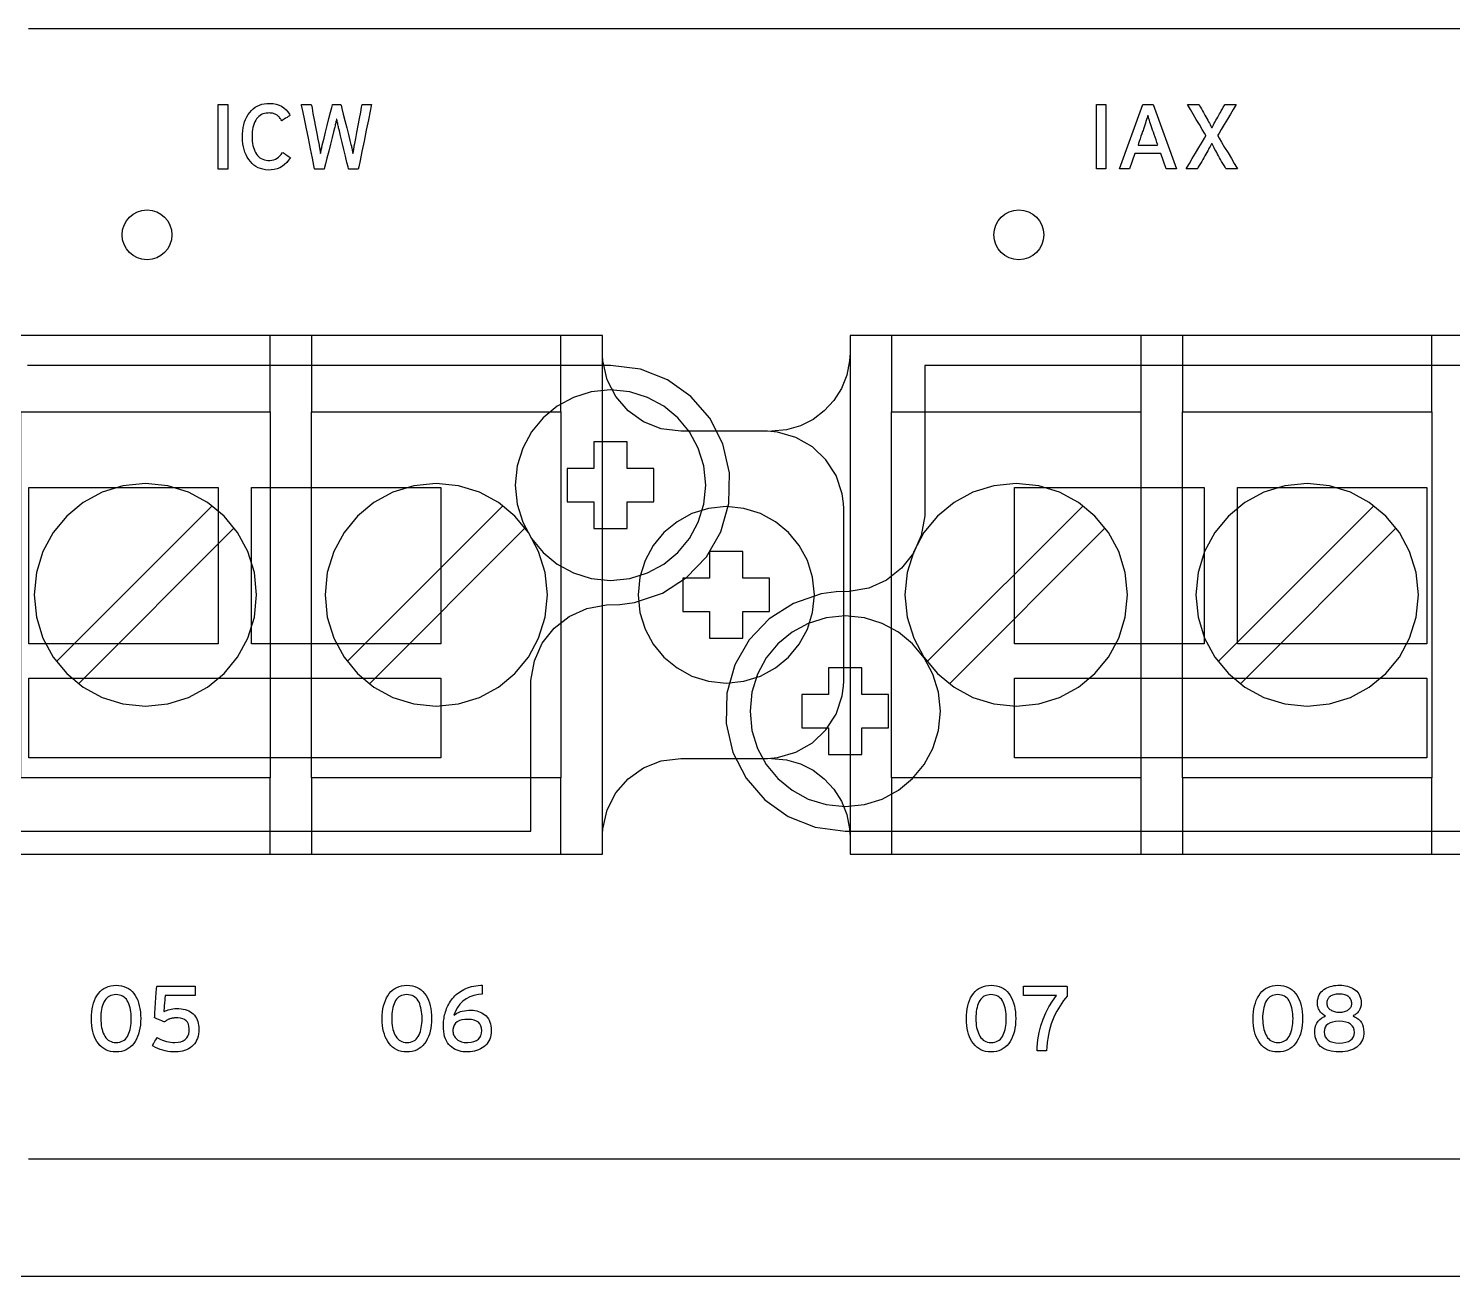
# Model space of a CAD drawing. Extents: x 1 to 47.7, y 0.2 to 35.
# Drawn here: x 28.505 to 30.647, y 8.414 to 10.29 of the extents above; entities that cross this region are included whole.
import ezdxf

# ---------------------------------------------------------------- set-up
doc = ezdxf.new("R2010")
doc.units = 0
doc.header["$MEASUREMENT"] = 0
for name, color, linetype in [('1_1__SCREW_TERMINAL_BLOCK_', 7, 'CONTINUOUS'), ('1_2__CONNECTORIZED_RELAY__', 7, 'CONTINUOUS'), ('7_0_____DWG', 7, 'CONTINUOUS')]:
    doc.layers.add(name, color=color, linetype=linetype)

msp = doc.modelspace()

# ---------------------------------------------------------------- linework, layer by layer
at = {"layer": '1_1__SCREW_TERMINAL_BLOCK_'}
for points in [[(28.4887, 9.0486), (28.6343, 9.0486), (28.7722, 9.0486), (28.9005, 9.0486), (29.0173, 9.0486), (29.0708, 9.0486), (29.1206, 9.0486), (29.1667, 9.0486), (29.2086, 9.0486), (29.2462, 9.0486), (29.2792, 9.0486), (29.3075, 9.0486), (29.3307, 9.0486), (29.3486, 9.0486), (29.3609, 9.0486), (29.3676, 9.0486), (29.3687, 9.0486), (29.3687, 9.0488), (29.3687, 9.0497), (29.3687, 9.0704), (29.3687, 9.0738), (29.3687, 9.0744), (29.3687, 9.079), (29.3693, 9.0865), (29.3758, 9.1151), (29.3888, 9.1406), (29.4073, 9.1619), (29.4304, 9.1784), (29.4572, 9.1889), (29.4867, 9.1926), (29.4889, 9.1926), (29.495, 9.1926), (29.5162, 9.1926), (29.5737, 9.1926), (29.5983, 9.1926), (29.6125, 9.1926), (29.617, 9.1926), (29.6319, 9.1939), (29.6599, 9.2018), (29.6845, 9.216), (29.705, 9.2354), (29.7203, 9.2593), (29.7295, 9.2867), (29.7316, 9.3013), (29.7319, 9.3089), (29.7319, 9.3111), (29.7319, 9.3189), (29.7319, 9.3341), (29.7319, 9.3551), (29.7319, 9.3804), (29.7319, 9.4386), (29.7319, 9.4967), (29.7319, 9.5221), (29.7319, 9.5431), (29.7319, 9.5582), (29.7319, 9.566), (29.7319, 9.5682), (29.7316, 9.5758), (29.7295, 9.5905), (29.7203, 9.6178), (29.705, 9.6417), (29.6845, 9.6611), (29.6599, 9.6753), (29.6319, 9.6832), (29.617, 9.6845), (29.6125, 9.6845), (29.5983, 9.6845), (29.5737, 9.6845), (29.5162, 9.6845), (29.495, 9.6845), (29.4889, 9.6845), (29.4867, 9.6845), (29.4572, 9.6883), (29.4304, 9.6988), (29.4073, 9.7152), (29.3888, 9.7366), (29.3758, 9.762), (29.3693, 9.7906), (29.3687, 9.7981), (29.3687, 9.8027), (29.3687, 9.8033), (29.3687, 9.8067), (29.3687, 9.8274), (29.3687, 9.8284), (29.3687, 9.8285), (29.3676, 9.8285), (29.3609, 9.8285), (29.3486, 9.8285), (29.3307, 9.8285), (29.3075, 9.8285), (29.2792, 9.8285), (29.2462, 9.8285), (29.2086, 9.8285), (29.1667, 9.8285), (29.1206, 9.8285), (29.0708, 9.8285), (29.0173, 9.8285), (28.9005, 9.8285), (28.7722, 9.8285), (28.6343, 9.8285), (28.4887, 9.8285)], [(28.8688, 9.7135), (28.8688, 9.8285)], [(28.9311, 9.8285), (28.9311, 9.7135)], [(29.3061, 9.7135), (29.3061, 9.8285)], [(29.3687, 9.0486), (29.3687, 9.8285)], [(30.6962, 9.8285), (30.4755, 9.8285), (30.3713, 9.8285), (30.2721, 9.8285), (30.1789, 9.8285), (30.0925, 9.8285), (30.0136, 9.8285), (29.9432, 9.8285), (29.8819, 9.8285), (29.8306, 9.8285), (29.7901, 9.8285), (29.7612, 9.8285), (29.7448, 9.8285), (29.7412, 9.8285), (29.7412, 9.8274), (29.7412, 9.812), (29.7412, 9.8047), (29.7412, 9.8029), (29.7412, 9.8019), (29.7406, 9.7906), (29.7363, 9.7689), (29.7283, 9.7488), (29.7169, 9.7308), (29.7025, 9.7152), (29.6856, 9.7024), (29.6665, 9.6927), (29.6455, 9.6867), (29.6232, 9.6845)], [(29.7412, 9.8285), (29.7412, 9.0486)], [(29.8037, 9.8285), (29.8037, 9.7135)], [(30.1787, 9.8285), (30.1787, 9.7135)], [(30.2412, 9.8285), (30.2412, 9.7135)], [(30.6162, 9.7135), (30.6162, 9.8285)], [(28.8688, 9.1636), (28.4938, 9.1636), (28.4938, 9.7135), (28.8688, 9.7135), (28.8688, 9.1636)], [(29.3061, 9.1636), (28.9311, 9.1636), (28.9311, 9.7135), (29.3061, 9.7135), (29.3061, 9.1636)], [(30.1787, 9.1636), (29.8037, 9.1636), (29.8037, 9.7135), (30.1787, 9.7135), (30.1787, 9.1636)], [(30.6162, 9.1636), (30.2412, 9.1636), (30.2412, 9.7135), (30.6162, 9.7135), (30.6162, 9.1636)], [(28.7816, 9.5726), (28.5473, 9.3383)], [(29.2191, 9.5726), (28.9849, 9.3383)], [(29.8574, 9.3383), (30.0917, 9.5726)], [(30.295, 9.3383), (30.5292, 9.5726)], [(28.5808, 9.3049), (28.815, 9.5391)], [(29.0183, 9.3049), (29.2526, 9.5391)], [(30.1251, 9.5391), (29.8908, 9.3049)], [(30.5625, 9.5391), (30.3284, 9.3049)], [(29.58, 9.4637), (29.58, 9.5037), (29.5299, 9.5037), (29.5299, 9.4637), (29.4899, 9.4637), (29.4899, 9.4134), (29.5299, 9.4134), (29.5299, 9.3735), (29.58, 9.3735), (29.58, 9.4134), (29.62, 9.4134), (29.62, 9.4637), (29.58, 9.4637)], [(29.6232, 9.1926), (29.6455, 9.1905), (29.6665, 9.1844), (29.6856, 9.1748), (29.7025, 9.1619), (29.7169, 9.1463), (29.7283, 9.1283), (29.7363, 9.1082), (29.7406, 9.0865), (29.7412, 9.0752), (29.7412, 9.0742), (29.7412, 9.0724), (29.7412, 9.0651), (29.7412, 9.0497), (29.7412, 9.0486), (29.7448, 9.0486), (29.7612, 9.0486), (29.7901, 9.0486), (29.8306, 9.0486), (29.8819, 9.0486), (29.9432, 9.0486), (30.0136, 9.0486), (30.0925, 9.0486), (30.1789, 9.0486), (30.2721, 9.0486), (30.3713, 9.0486), (30.4755, 9.0486), (30.6962, 9.0486)], [(28.8688, 9.0486), (28.8688, 9.1636)], [(28.9311, 9.1636), (28.9311, 9.0486)], [(29.3061, 9.0486), (29.3061, 9.1636)], [(29.8037, 9.1636), (29.8037, 9.0486)], [(30.1787, 9.1636), (30.1787, 9.0486)], [(30.2412, 9.1636), (30.2412, 9.0486)], [(30.6162, 9.0486), (30.6162, 9.1636)]]:
    msp.add_lwpolyline(points, dxfattribs=at)
for points in [[(28.8484, 9.4386), (28.8451, 9.4723), (28.8353, 9.5037), (28.8199, 9.5321), (28.7995, 9.5569), (28.7748, 9.5774), (28.7463, 9.5928), (28.7149, 9.6026), (28.6812, 9.606), (28.6475, 9.6026), (28.6161, 9.5928), (28.5877, 9.5774), (28.5629, 9.5569), (28.5425, 9.5321), (28.5271, 9.5037), (28.5173, 9.4723), (28.5139, 9.4386), (28.5173, 9.4049), (28.5271, 9.3734), (28.5425, 9.345), (28.5629, 9.3202), (28.5877, 9.2998), (28.6161, 9.2843), (28.6475, 9.2745), (28.6812, 9.2711), (28.7149, 9.2745), (28.7463, 9.2843), (28.7748, 9.2998), (28.7995, 9.3202), (28.8199, 9.345), (28.8353, 9.3734), (28.8451, 9.4049)], [(29.286, 9.4386), (29.2826, 9.4723), (29.2728, 9.5037), (29.2574, 9.5321), (29.237, 9.5569), (29.2122, 9.5774), (29.1838, 9.5928), (29.1524, 9.6026), (29.1187, 9.606), (29.085, 9.6026), (29.0536, 9.5928), (29.0251, 9.5774), (29.0004, 9.5569), (28.98, 9.5321), (28.9646, 9.5037), (28.9548, 9.4723), (28.9514, 9.4386), (28.9548, 9.4049), (28.9646, 9.3734), (28.98, 9.345), (29.0004, 9.3202), (29.0251, 9.2998), (29.0536, 9.2843), (29.085, 9.2745), (29.1187, 9.2711), (29.1524, 9.2745), (29.1838, 9.2843), (29.2122, 9.2998), (29.237, 9.3202), (29.2574, 9.345), (29.2728, 9.3734), (29.2826, 9.4049)], [(30.1585, 9.4386), (30.1551, 9.4723), (30.1454, 9.5037), (30.13, 9.5321), (30.1095, 9.5569), (30.0848, 9.5774), (30.0564, 9.5928), (30.025, 9.6026), (29.9913, 9.606), (29.9575, 9.6026), (29.9261, 9.5928), (29.8976, 9.5774), (29.8729, 9.5569), (29.8524, 9.5321), (29.837, 9.5037), (29.8272, 9.4723), (29.8238, 9.4386), (29.8272, 9.4049), (29.837, 9.3734), (29.8524, 9.345), (29.8729, 9.3202), (29.8976, 9.2998), (29.9261, 9.2843), (29.9575, 9.2745), (29.9913, 9.2711), (30.025, 9.2745), (30.0564, 9.2843), (30.0848, 9.2998), (30.1095, 9.3202), (30.13, 9.345), (30.1454, 9.3734), (30.1551, 9.4049)], [(30.5961, 9.4386), (30.5927, 9.4723), (30.5829, 9.5037), (30.5675, 9.5321), (30.5471, 9.5569), (30.5223, 9.5774), (30.4939, 9.5928), (30.4625, 9.6026), (30.4288, 9.606), (30.395, 9.6026), (30.3636, 9.5928), (30.3352, 9.5774), (30.3104, 9.5569), (30.29, 9.5321), (30.2745, 9.5037), (30.2648, 9.4723), (30.2614, 9.4386), (30.2648, 9.4049), (30.2745, 9.3734), (30.29, 9.345), (30.3104, 9.3202), (30.3352, 9.2998), (30.3636, 9.2843), (30.395, 9.2745), (30.4288, 9.2711), (30.4625, 9.2745), (30.4939, 9.2843), (30.5223, 9.2998), (30.5471, 9.3202), (30.5675, 9.345), (30.5829, 9.3734), (30.5927, 9.4049)], [(29.6875, 9.4386), (29.6848, 9.4652), (29.6771, 9.4901), (29.6648, 9.5126), (29.6486, 9.5323), (29.629, 9.5485), (29.6065, 9.5608), (29.5816, 9.5685), (29.5549, 9.5712), (29.5282, 9.5685), (29.5033, 9.5608), (29.4809, 9.5485), (29.4612, 9.5323), (29.4451, 9.5126), (29.4328, 9.4901), (29.4251, 9.4652), (29.4224, 9.4386), (29.4251, 9.4119), (29.4328, 9.387), (29.4451, 9.3645), (29.4612, 9.3449), (29.4809, 9.3286), (29.5033, 9.3164), (29.5282, 9.3086), (29.5549, 9.3059), (29.5816, 9.3086), (29.6065, 9.3164), (29.629, 9.3286), (29.6486, 9.3449), (29.6648, 9.3645), (29.6771, 9.387), (29.6848, 9.4119)]]:
    msp.add_lwpolyline(points, close=True, dxfattribs=at)
at = {"layer": '1_2__CONNECTORIZED_RELAY__'}
for points in [[(28.4414, 9.0834), (28.5804, 9.0834), (28.7117, 9.0834), (28.8332, 9.0834), (28.9434, 9.0834), (29.0401, 9.0834), (29.0829, 9.0834), (29.1217, 9.0834), (29.1562, 9.0834), (29.1862, 9.0834), (29.2115, 9.0834), (29.2319, 9.0834), (29.247, 9.0834), (29.2567, 9.0834), (29.2608, 9.0834), (29.2609, 9.0835), (29.2609, 9.0888), (29.2609, 9.1007), (29.2609, 9.1178), (29.2609, 9.1629), (29.2609, 9.214), (29.2609, 9.2611), (29.2609, 9.28), (29.2609, 9.2941), (29.2611, 9.3097), (29.2663, 9.3392), (29.2783, 9.3657), (29.2961, 9.3883), (29.3187, 9.406), (29.3452, 9.418), (29.3747, 9.4233), (29.3947, 9.4239), (29.4171, 9.4271), (29.4589, 9.4412), (29.4953, 9.4645), (29.5251, 9.4958), (29.5467, 9.5334), (29.5588, 9.5761), (29.5599, 9.622), (29.5499, 9.6654), (29.5301, 9.7041), (29.5019, 9.7367), (29.4666, 9.7617), (29.4258, 9.7778), (29.3808, 9.7834), (29.3779, 9.7834), (29.3693, 9.7834), (29.3552, 9.7834), (29.3359, 9.7834), (29.3115, 9.7834), (29.2825, 9.7834), (29.2488, 9.7834), (29.2109, 9.7834), (29.1689, 9.7834), (29.123, 9.7834), (29.0207, 9.7834), (28.9058, 9.7834), (28.7801, 9.7834), (28.6456, 9.7834), (28.504, 9.7834)], [(30.6733, 9.7834), (30.5343, 9.7834), (30.4031, 9.7834), (30.2815, 9.7834), (30.1714, 9.7834), (30.0746, 9.7834), (30.0318, 9.7834), (29.9931, 9.7834), (29.9585, 9.7834), (29.9285, 9.7834), (29.9032, 9.7834), (29.8829, 9.7834), (29.8677, 9.7834), (29.858, 9.7834), (29.8539, 9.7834), (29.8538, 9.7833), (29.8538, 9.778), (29.8538, 9.7662), (29.8538, 9.7491), (29.8538, 9.7041), (29.8538, 9.653), (29.8538, 9.606), (29.8538, 9.5872), (29.8538, 9.5731), (29.8536, 9.5574), (29.8484, 9.5279), (29.8365, 9.5013), (29.8187, 9.4786), (29.7961, 9.4608), (29.7696, 9.4488), (29.7401, 9.4436), (29.7201, 9.4429), (29.6976, 9.4398), (29.6559, 9.4257), (29.6194, 9.4023), (29.5897, 9.3711), (29.5681, 9.3335), (29.556, 9.2909), (29.5548, 9.2451), (29.5648, 9.2016), (29.5847, 9.1628), (29.6129, 9.1302), (29.6481, 9.1051), (29.6889, 9.0891), (29.7339, 9.0834), (29.7339, 9.0834), (29.7368, 9.0834), (29.7455, 9.0834), (29.7596, 9.0834), (29.7789, 9.0834), (29.8032, 9.0834), (29.8323, 9.0834), (29.8659, 9.0834), (29.9039, 9.0834), (29.9459, 9.0834), (29.9917, 9.0834), (30.094, 9.0834), (30.209, 9.0834), (30.3346, 9.0834), (30.4692, 9.0834), (30.6108, 9.0834), (30.9077, 9.0834)], [(29.406, 9.6687), (29.3558, 9.6687), (29.3558, 9.6284), (29.3159, 9.6284), (29.3159, 9.5784), (29.3558, 9.5784), (29.3558, 9.5385), (29.406, 9.5385), (29.406, 9.5784), (29.4459, 9.5784), (29.4459, 9.6284), (29.406, 9.6284), (29.406, 9.6687)], [(28.7908, 9.3651), (28.5058, 9.3651), (28.5058, 9.6001), (28.7908, 9.6001), (28.7908, 9.3651)], [(29.1258, 9.3651), (28.8408, 9.3651), (28.8408, 9.6001), (29.1258, 9.6001), (29.1258, 9.3651)], [(30.2738, 9.3651), (29.9888, 9.3651), (29.9888, 9.6001), (30.2738, 9.6001), (30.2738, 9.3651)], [(30.6088, 9.3651), (30.3238, 9.3651), (30.3238, 9.6001), (30.6088, 9.6001), (30.6088, 9.3651)], [(29.7089, 9.3287), (29.7089, 9.2887), (29.6688, 9.2887), (29.6688, 9.2384), (29.7089, 9.2384), (29.7089, 9.1985), (29.7589, 9.1985), (29.7589, 9.2384), (29.799, 9.2384), (29.799, 9.2887), (29.7589, 9.2887), (29.7589, 9.3287), (29.7089, 9.3287)], [(29.1258, 9.1934), (28.5058, 9.1934), (28.5058, 9.3134), (29.1258, 9.3134), (29.1258, 9.1934)], [(30.6088, 9.1934), (29.9888, 9.1934), (29.9888, 9.3134), (30.6088, 9.3134), (30.6088, 9.1934)]]:
    msp.add_lwpolyline(points, dxfattribs=at)
for points in [[(29.5241, 9.6036), (29.5212, 9.6324), (29.5129, 9.6592), (29.4996, 9.6835), (29.4821, 9.7047), (29.4609, 9.7221), (29.4366, 9.7353), (29.4097, 9.7437), (29.3808, 9.7466), (29.352, 9.7437), (29.3251, 9.7353), (29.3008, 9.7221), (29.2796, 9.7047), (29.2621, 9.6835), (29.2489, 9.6592), (29.2406, 9.6324), (29.2377, 9.6036), (29.2406, 9.5747), (29.2489, 9.5478), (29.2621, 9.5234), (29.2796, 9.5022), (29.3008, 9.4847), (29.3251, 9.4715), (29.352, 9.4632), (29.3808, 9.4603), (29.4097, 9.4632), (29.4366, 9.4715), (29.4609, 9.4847), (29.4821, 9.5022), (29.4996, 9.5234), (29.5129, 9.5478), (29.5212, 9.5747)], [(29.8771, 9.2636), (29.8742, 9.2924), (29.8658, 9.3192), (29.8526, 9.3436), (29.8351, 9.3648), (29.814, 9.3824), (29.7896, 9.3956), (29.7628, 9.404), (29.7339, 9.4069), (29.7051, 9.404), (29.6782, 9.3956), (29.6539, 9.3824), (29.6327, 9.3648), (29.6152, 9.3436), (29.602, 9.3192), (29.5937, 9.2924), (29.5908, 9.2636), (29.5937, 9.2347), (29.602, 9.2077), (29.6152, 9.1834), (29.6327, 9.1622), (29.6539, 9.1447), (29.6782, 9.1315), (29.7051, 9.1232), (29.7339, 9.1202), (29.7628, 9.1232), (29.7896, 9.1315), (29.814, 9.1447), (29.8351, 9.1622), (29.8526, 9.1834), (29.8658, 9.2077), (29.8742, 9.2347)]]:
    msp.add_lwpolyline(points, close=True, dxfattribs=at)
at = {"layer": '7_0_____DWG'}
for points in [[(28.5053, 10.2901), (28.637, 10.2901), (28.7713, 10.2901), (28.9082, 10.2901), (29.0475, 10.2901), (29.1891, 10.2901), (29.333, 10.2901), (29.4789, 10.2901), (29.6269, 10.2901), (29.7768, 10.2901), (29.9285, 10.2901), (30.0818, 10.2901), (30.2368, 10.2901), (30.3933, 10.2901), (30.5512, 10.2901), (30.7104, 10.2901), (30.8708, 10.2901), (31.0322, 10.2901), (31.1947, 10.2901), (31.358, 10.2901), (31.6869, 10.2901), (32.0181, 10.2901)], [(28.7909, 10.0788), (28.7909, 10.176), (28.805, 10.176), (28.805, 10.0788), (28.7909, 10.0788)], [(30.1117, 10.0789), (30.1117, 10.176), (30.1258, 10.176), (30.1258, 10.0789), (30.1117, 10.0789)], [(30.2168, 10.0789), (30.2087, 10.1019), (30.1698, 10.1019), (30.1617, 10.0789), (30.1466, 10.0789), (30.1816, 10.176), (30.197, 10.176), (30.2324, 10.0789), (30.2168, 10.0789)], [(32.0181, 8.5901), (31.6869, 8.5901), (31.358, 8.5901), (31.1947, 8.5901), (31.0322, 8.5901), (30.8708, 8.5901), (30.7104, 8.5901), (30.5512, 8.5901), (30.3933, 8.5901), (30.2368, 8.5901), (30.0818, 8.5901), (29.9285, 8.5901), (29.7768, 8.5901), (29.6269, 8.5901), (29.4789, 8.5901), (29.333, 8.5901), (29.1891, 8.5901), (29.0475, 8.5901), (28.9082, 8.5901), (28.7713, 8.5901), (28.637, 8.5901), (28.5053, 8.5901)], [(30.7458, 8.4136), (30.5661, 8.4136), (30.3884, 8.4136), (30.3004, 8.4136), (30.2129, 8.4136), (30.126, 8.4136), (30.0397, 8.4136), (29.9539, 8.4136), (29.8687, 8.4136), (29.7842, 8.4136), (29.7003, 8.4136), (29.617, 8.4136), (29.5343, 8.4136), (29.4523, 8.4136), (29.371, 8.4136), (29.2904, 8.4136), (29.2105, 8.4136), (29.1313, 8.4136), (29.0528, 8.4136), (28.975, 8.4136), (28.898, 8.4136), (28.8217, 8.4136), (28.7462, 8.4136), (28.6715, 8.4136), (28.5976, 8.4136), (28.5245, 8.4136), (28.4522, 8.4136)]]:
    msp.add_lwpolyline(points, dxfattribs=at)
for points in [[(28.8993, 10.0959), (28.8967, 10.0919), (28.8939, 10.0885), (28.8907, 10.0854), (28.8873, 10.0829), (28.8835, 10.0808), (28.8795, 10.0792), (28.8751, 10.0781), (28.8705, 10.0775), (28.8658, 10.0773), (28.8617, 10.0777), (28.8578, 10.0784), (28.8542, 10.0794), (28.8508, 10.0808), (28.8475, 10.0826), (28.8445, 10.0847), (28.8417, 10.0872), (28.8391, 10.09), (28.8367, 10.0931), (28.8345, 10.0965), (28.8326, 10.1), (28.831, 10.1039), (28.8296, 10.1079), (28.8286, 10.1122), (28.8278, 10.1167), (28.8273, 10.1215), (28.8271, 10.1264), (28.8272, 10.1315), (28.8276, 10.1364), (28.8282, 10.141), (28.8292, 10.1454), (28.8304, 10.1496), (28.8319, 10.1535), (28.8337, 10.1572), (28.8358, 10.1607), (28.8381, 10.1639), (28.8406, 10.1668), (28.8434, 10.1694), (28.8463, 10.1716), (28.8494, 10.1735), (28.8528, 10.175), (28.8564, 10.1762), (28.8601, 10.177), (28.8641, 10.1775), (28.8686, 10.1775), (28.8735, 10.1771), (28.8781, 10.1762), (28.8823, 10.1749), (28.8861, 10.1731), (28.8896, 10.1708), (28.8928, 10.168), (28.8956, 10.1648), (28.898, 10.1611), (28.8987, 10.1593), (28.8978, 10.1587), (28.8962, 10.1577), (28.8943, 10.1565), (28.8921, 10.1551), (28.8901, 10.1538), (28.8883, 10.1526), (28.887, 10.1518), (28.8864, 10.1514), (28.8857, 10.1525), (28.8849, 10.1538), (28.884, 10.155), (28.8831, 10.1561), (28.8822, 10.1571), (28.8813, 10.158), (28.8804, 10.1589), (28.8794, 10.1597), (28.8784, 10.1604), (28.8773, 10.161), (28.8762, 10.1615), (28.8749, 10.1619), (28.8737, 10.1623), (28.8723, 10.1626), (28.8709, 10.1628), (28.8694, 10.163), (28.8678, 10.1631), (28.8657, 10.163), (28.8631, 10.1628), (28.8605, 10.1623), (28.8581, 10.1616), (28.8559, 10.1606), (28.8539, 10.1594), (28.852, 10.158), (28.8502, 10.1563), (28.8486, 10.1543), (28.8472, 10.1521), (28.8459, 10.1497), (28.8447, 10.1472), (28.8438, 10.1444), (28.843, 10.1414), (28.8424, 10.1383), (28.8419, 10.1349), (28.8417, 10.1314), (28.8416, 10.1277), (28.8416, 10.124), (28.8419, 10.1205), (28.8423, 10.1172), (28.8429, 10.1141), (28.8437, 10.1111), (28.8446, 10.1084), (28.8457, 10.1058), (28.847, 10.1034), (28.8484, 10.1011), (28.85, 10.0991), (28.8517, 10.0973), (28.8536, 10.0957), (28.8556, 10.0944), (28.8578, 10.0934), (28.8602, 10.0926), (28.8627, 10.0921), (28.8654, 10.0918), (28.8684, 10.0918), (28.8714, 10.0921), (28.8742, 10.0928), (28.8769, 10.0937), (28.8793, 10.095), (28.8816, 10.0966), (28.8837, 10.0985), (28.8855, 10.1007), (28.8872, 10.1032), (28.8878, 10.1038), (28.8888, 10.1031), (28.8903, 10.1021), (28.8922, 10.1008), (28.8942, 10.0994), (28.8961, 10.0981), (28.8977, 10.0969), (28.8989, 10.0962)], [(29.0015, 10.0788), (29.001, 10.0788), (28.9996, 10.0788), (28.9976, 10.0788), (28.9952, 10.0788), (28.9927, 10.0788), (28.9903, 10.0788), (28.9884, 10.0788), (28.9872, 10.0788), (28.9868, 10.079), (28.986, 10.0821), (28.9844, 10.0888), (28.9822, 10.0979), (28.9797, 10.1083), (28.9772, 10.1189), (28.9748, 10.1286), (28.973, 10.1363), (28.9719, 10.1409), (28.9715, 10.1423), (28.9712, 10.1439), (28.9708, 10.1455), (28.9705, 10.147), (28.9701, 10.1485), (28.9698, 10.1499), (28.9695, 10.1513), (28.9693, 10.1527), (28.969, 10.154), (28.9687, 10.1537), (28.9685, 10.1523), (28.9682, 10.151), (28.9679, 10.1496), (28.9676, 10.1481), (28.9673, 10.1466), (28.9669, 10.1451), (28.9666, 10.1435), (28.9662, 10.1419), (28.9657, 10.14), (28.9643, 10.1345), (28.9622, 10.1262), (28.9597, 10.1161), (28.957, 10.1055), (28.9544, 10.0953), (28.9523, 10.0867), (28.9508, 10.0809), (28.9503, 10.0788), (28.9497, 10.0788), (28.9483, 10.0788), (28.9463, 10.0788), (28.9439, 10.0788), (28.9414, 10.0788), (28.9392, 10.0788), (28.9373, 10.0788), (28.9361, 10.0788), (28.9358, 10.0791), (28.9347, 10.0843), (28.9326, 10.0949), (28.9297, 10.1091), (28.9264, 10.1253), (28.923, 10.1416), (28.92, 10.1566), (28.9176, 10.1683), (28.9162, 10.175), (28.9161, 10.176), (28.9171, 10.176), (28.9189, 10.176), (28.9211, 10.176), (28.9236, 10.176), (28.926, 10.176), (28.9282, 10.176), (28.9299, 10.176), (28.9307, 10.176), (28.9309, 10.175), (28.9319, 10.1701), (28.9333, 10.1623), (28.9352, 10.1527), (28.9372, 10.1423), (28.9391, 10.1322), (28.9407, 10.1235), (28.9419, 10.1173), (28.9424, 10.1146), (28.9427, 10.1134), (28.9429, 10.1119), (28.9432, 10.1105), (28.9434, 10.1091), (28.9437, 10.1076), (28.9439, 10.1062), (28.9442, 10.1047), (28.9444, 10.1032), (28.9446, 10.102), (28.9449, 10.1035), (28.9452, 10.1049), (28.9455, 10.1064), (28.9458, 10.1078), (28.9461, 10.1093), (28.9464, 10.1107), (28.9467, 10.1121), (28.947, 10.1135), (28.9473, 10.1147), (28.9482, 10.1182), (28.9499, 10.125), (28.9522, 10.1341), (28.9548, 10.1444), (28.9574, 10.1548), (28.9598, 10.1641), (28.9616, 10.1714), (28.9627, 10.1755), (28.9629, 10.176), (28.9638, 10.176), (28.9653, 10.176), (28.9672, 10.176), (28.9693, 10.176), (28.9714, 10.176), (28.9732, 10.176), (28.9746, 10.176), (28.9753, 10.176), (28.9756, 10.1748), (28.9769, 10.1696), (28.9789, 10.1615), (28.9814, 10.1516), (28.9841, 10.1409), (28.9867, 10.1306), (28.9889, 10.1218), (28.9905, 10.1156), (28.9911, 10.1131), (28.9914, 10.112), (28.9917, 10.1108), (28.9919, 10.1096), (28.9922, 10.1084), (28.9925, 10.1071), (28.9927, 10.1058), (28.993, 10.1044), (28.9933, 10.103), (28.9935, 10.1021), (28.9938, 10.1036), (28.9941, 10.105), (28.9943, 10.1064), (28.9946, 10.1077), (28.9948, 10.109), (28.995, 10.1102), (28.9952, 10.1114), (28.9953, 10.1126), (28.9955, 10.1136), (28.9962, 10.1173), (28.9976, 10.1245), (28.9993, 10.1338), (29.0013, 10.1444), (29.0033, 10.1549), (29.0051, 10.1644), (29.0064, 10.1716), (29.0072, 10.1756), (29.0074, 10.176), (29.0084, 10.176), (29.0102, 10.176), (29.0124, 10.176), (29.0148, 10.176), (29.0171, 10.176), (29.0192, 10.176), (29.0207, 10.176), (29.0214, 10.176), (29.021, 10.1738), (29.0193, 10.1656), (29.0167, 10.1529), (29.0135, 10.1374), (29.0101, 10.1209), (29.0069, 10.1051), (29.0042, 10.0916), (29.0023, 10.0823)], [(30.3068, 10.0789), (30.3064, 10.0795), (30.3054, 10.0814), (30.3039, 10.084), (30.3021, 10.0871), (30.3002, 10.0903), (30.2985, 10.0933), (30.297, 10.0958), (30.2961, 10.0974), (30.2955, 10.0984), (30.2941, 10.101), (30.2927, 10.1035), (30.2914, 10.1059), (30.2901, 10.1082), (30.2889, 10.1104), (30.2878, 10.1125), (30.2867, 10.1146), (30.2857, 10.1165), (30.2847, 10.1165), (30.2838, 10.1146), (30.2827, 10.1126), (30.2816, 10.1105), (30.2804, 10.1083), (30.2792, 10.106), (30.2778, 10.1036), (30.2764, 10.101), (30.2749, 10.0984), (30.2743, 10.0974), (30.2734, 10.0958), (30.272, 10.0933), (30.2702, 10.0903), (30.2684, 10.0871), (30.2666, 10.084), (30.2651, 10.0814), (30.2641, 10.0795), (30.2637, 10.0789), (30.2631, 10.0789), (30.2614, 10.0789), (30.259, 10.0789), (30.2563, 10.0789), (30.2533, 10.0789), (30.2506, 10.0789), (30.2484, 10.0789), (30.247, 10.0789), (30.2467, 10.079), (30.2483, 10.0816), (30.2516, 10.0871), (30.256, 10.0945), (30.261, 10.1028), (30.2661, 10.1113), (30.2708, 10.119), (30.2744, 10.1251), (30.2764, 10.1285), (30.2765, 10.1294), (30.2745, 10.1326), (30.2711, 10.1383), (30.2668, 10.1455), (30.262, 10.1535), (30.2573, 10.1614), (30.2531, 10.1683), (30.2501, 10.1734), (30.2486, 10.1759), (30.2489, 10.176), (30.2503, 10.176), (30.2526, 10.176), (30.2553, 10.176), (30.2583, 10.176), (30.2611, 10.176), (30.2636, 10.176), (30.2652, 10.176), (30.2659, 10.176), (30.2662, 10.1755), (30.267, 10.174), (30.2683, 10.1718), (30.2697, 10.1692), (30.2713, 10.1665), (30.2727, 10.164), (30.2738, 10.162), (30.2746, 10.1607), (30.2751, 10.1597), (30.2766, 10.1571), (30.278, 10.1546), (30.2793, 10.1522), (30.2806, 10.1498), (30.2818, 10.1476), (30.2829, 10.1455), (30.284, 10.1434), (30.285, 10.1414), (30.2859, 10.1414), (30.2869, 10.1433), (30.288, 10.1453), (30.2891, 10.1475), (30.2903, 10.1497), (30.2916, 10.152), (30.2929, 10.1545), (30.2943, 10.157), (30.2958, 10.1597), (30.2964, 10.1607), (30.2971, 10.162), (30.2983, 10.164), (30.2997, 10.1665), (30.3013, 10.1692), (30.3027, 10.1718), (30.304, 10.174), (30.3049, 10.1755), (30.3052, 10.176), (30.3058, 10.176), (30.3075, 10.176), (30.3099, 10.176), (30.3127, 10.176), (30.3156, 10.176), (30.3183, 10.176), (30.3205, 10.176), (30.3219, 10.176), (30.3222, 10.1759), (30.3207, 10.1734), (30.3177, 10.1683), (30.3135, 10.1614), (30.3088, 10.1536), (30.304, 10.1456), (30.2997, 10.1384), (30.2963, 10.1328), (30.2943, 10.1296), (30.2944, 10.1286), (30.2964, 10.1252), (30.3001, 10.1191), (30.3047, 10.1114), (30.3098, 10.1029), (30.3148, 10.0945), (30.3192, 10.0871), (30.3225, 10.0816), (30.3241, 10.079), (30.3238, 10.0789), (30.3224, 10.0789), (30.3201, 10.0789), (30.3174, 10.0789), (30.3144, 10.0789), (30.3116, 10.0789), (30.3091, 10.0789), (30.3075, 10.0789)], [(30.1964, 10.1373), (30.1953, 10.1405), (30.1943, 10.1436), (30.1933, 10.1465), (30.1924, 10.1493), (30.1915, 10.152), (30.1907, 10.1545), (30.19, 10.157), (30.1892, 10.1593), (30.1886, 10.1579), (30.1879, 10.1556), (30.1871, 10.1531), (30.1863, 10.1504), (30.1854, 10.1477), (30.1845, 10.1448), (30.1835, 10.1417), (30.1824, 10.1385), (30.1819, 10.1368), (30.1812, 10.135), (30.1801, 10.1319), (30.1788, 10.1281), (30.1774, 10.124), (30.1761, 10.1202), (30.175, 10.1171), (30.1744, 10.1153), (30.1745, 10.1149), (30.1766, 10.1149), (30.1804, 10.1149), (30.1854, 10.1149), (30.1909, 10.1149), (30.1961, 10.1149), (30.2005, 10.1149), (30.2034, 10.1149), (30.2042, 10.115), (30.2038, 10.1162), (30.2028, 10.1189), (30.2016, 10.1225), (30.2002, 10.1265), (30.1988, 10.1305), (30.1976, 10.134), (30.1967, 10.1364)], [(28.7212, 9.9798), (28.7204, 9.9723), (28.7182, 9.9652), (28.7148, 9.9589), (28.7102, 9.9533), (28.7046, 9.9487), (28.6983, 9.9453), (28.6912, 9.9431), (28.6837, 9.9423), (28.6761, 9.9431), (28.6691, 9.9453), (28.6627, 9.9487), (28.6572, 9.9533), (28.6526, 9.9589), (28.6491, 9.9652), (28.6469, 9.9723), (28.6462, 9.9798), (28.6469, 9.9874), (28.6491, 9.9944), (28.6526, 10.0008), (28.6572, 10.0063), (28.6627, 10.0109), (28.6691, 10.0144), (28.6761, 10.0166), (28.6837, 10.0173), (28.6912, 10.0166), (28.6983, 10.0144), (28.7046, 10.0109), (28.7102, 10.0063), (28.7148, 10.0008), (28.7182, 9.9944), (28.7204, 9.9874)], [(30.0327, 9.9798), (30.0319, 9.9723), (30.0297, 9.9652), (30.0263, 9.9589), (30.0217, 9.9533), (30.0161, 9.9487), (30.0098, 9.9453), (30.0027, 9.9431), (29.9952, 9.9423), (29.9876, 9.9431), (29.9806, 9.9453), (29.9742, 9.9487), (29.9687, 9.9533), (29.9641, 9.9589), (29.9606, 9.9652), (29.9584, 9.9723), (29.9577, 9.9798), (29.9584, 9.9874), (29.9606, 9.9944), (29.9641, 10.0008), (29.9687, 10.0063), (29.9742, 10.0109), (29.9806, 10.0144), (29.9876, 10.0166), (29.9952, 10.0173), (30.0027, 10.0166), (30.0098, 10.0144), (30.0161, 10.0109), (30.0217, 10.0063), (30.0263, 10.0008), (30.0297, 9.9944), (30.0319, 9.9874)], [(28.6742, 8.8015), (28.6741, 8.7964), (28.6737, 8.7915), (28.673, 8.7868), (28.6721, 8.7824), (28.6709, 8.7782), (28.6695, 8.7742), (28.6678, 8.7705), (28.6659, 8.767), (28.6637, 8.7638), (28.6612, 8.7609), (28.6585, 8.7584), (28.6555, 8.7563), (28.6523, 8.7545), (28.6488, 8.7531), (28.6451, 8.7521), (28.6411, 8.7515), (28.6369, 8.7512), (28.6328, 8.7515), (28.6289, 8.7521), (28.6252, 8.7531), (28.6218, 8.7545), (28.6186, 8.7562), (28.6156, 8.7584), (28.6129, 8.7608), (28.6105, 8.7637), (28.6083, 8.7669), (28.6063, 8.7703), (28.6046, 8.774), (28.6032, 8.7779), (28.602, 8.7821), (28.6011, 8.7865), (28.6005, 8.7912), (28.6001, 8.7961), (28.5999, 8.8013), (28.6001, 8.8064), (28.6005, 8.8113), (28.6011, 8.816), (28.602, 8.8205), (28.6032, 8.8247), (28.6047, 8.8286), (28.6064, 8.8324), (28.6084, 8.8358), (28.6106, 8.8391), (28.6131, 8.842), (28.6158, 8.8445), (28.6188, 8.8466), (28.622, 8.8483), (28.6254, 8.8497), (28.6291, 8.8507), (28.633, 8.8513), (28.6372, 8.8515), (28.6414, 8.8513), (28.6453, 8.8507), (28.649, 8.8497), (28.6525, 8.8483), (28.6557, 8.8466), (28.6586, 8.8445), (28.6613, 8.842), (28.6638, 8.8392), (28.666, 8.836), (28.6679, 8.8326), (28.6696, 8.8289), (28.671, 8.8249), (28.6721, 8.8207), (28.673, 8.8163), (28.6737, 8.8116), (28.6741, 8.8067)], [(28.7617, 8.7858), (28.7616, 8.7819), (28.7612, 8.7782), (28.7605, 8.7748), (28.7595, 8.7716), (28.7583, 8.7687), (28.7569, 8.766), (28.7551, 8.7635), (28.7531, 8.7613), (28.7509, 8.7593), (28.7485, 8.7575), (28.7459, 8.7559), (28.7431, 8.7546), (28.7402, 8.7535), (28.737, 8.7526), (28.7338, 8.7519), (28.7303, 8.7515), (28.7267, 8.7513), (28.7228, 8.7512), (28.7188, 8.7515), (28.7149, 8.752), (28.7111, 8.7527), (28.7073, 8.7537), (28.7036, 8.7549), (28.7, 8.7564), (28.6964, 8.7581), (28.6929, 8.7601), (28.6919, 8.761), (28.6924, 8.762), (28.6933, 8.7635), (28.6944, 8.7654), (28.6955, 8.7674), (28.6967, 8.7694), (28.6977, 8.7711), (28.6983, 8.7723), (28.6986, 8.7729), (28.7013, 8.7714), (28.7042, 8.77), (28.7072, 8.7688), (28.7102, 8.7677), (28.7132, 8.7669), (28.7162, 8.7662), (28.7192, 8.7657), (28.7223, 8.7654), (28.7256, 8.7653), (28.7303, 8.7657), (28.7344, 8.7666), (28.738, 8.7679), (28.741, 8.7698), (28.7434, 8.7722), (28.7453, 8.775), (28.7465, 8.7784), (28.7472, 8.7822), (28.7473, 8.7864), (28.7468, 8.79), (28.7459, 8.7931), (28.7444, 8.7958), (28.7425, 8.798), (28.7401, 8.7998), (28.7373, 8.8011), (28.7339, 8.802), (28.7301, 8.8024), (28.7275, 8.8025), (28.7263, 8.8024), (28.725, 8.8024), (28.7238, 8.8022), (28.7226, 8.8021), (28.7215, 8.8019), (28.7203, 8.8017), (28.7193, 8.8014), (28.7182, 8.8011), (28.7173, 8.8007), (28.7163, 8.8003), (28.7153, 8.7998), (28.7144, 8.7993), (28.7135, 8.7988), (28.7126, 8.7982), (28.7117, 8.7976), (28.7109, 8.797), (28.7101, 8.7964), (28.7095, 8.7966), (28.7081, 8.7972), (28.706, 8.798), (28.7035, 8.799), (28.701, 8.8001), (28.6986, 8.801), (28.6966, 8.8018), (28.6954, 8.8024), (28.695, 8.8026), (28.6952, 8.805), (28.6955, 8.8101), (28.696, 8.817), (28.6965, 8.8249), (28.6971, 8.8329), (28.6976, 8.8402), (28.698, 8.846), (28.6982, 8.8494), (28.6987, 8.85), (28.7024, 8.85), (28.7092, 8.85), (28.718, 8.85), (28.7277, 8.85), (28.7374, 8.85), (28.746, 8.85), (28.7525, 8.85), (28.7559, 8.85), (28.7561, 8.8497), (28.7561, 8.8487), (28.7561, 8.8469), (28.7561, 8.8447), (28.7561, 8.8424), (28.7561, 8.8401), (28.7561, 8.8381), (28.7561, 8.8367), (28.7561, 8.8361), (28.7548, 8.8361), (28.7507, 8.8361), (28.7446, 8.8361), (28.7373, 8.8361), (28.7296, 8.8361), (28.7223, 8.8361), (28.7162, 8.8361), (28.7122, 8.8361), (28.7109, 8.8361), (28.7108, 8.835), (28.7106, 8.8325), (28.7103, 8.829), (28.71, 8.825), (28.7097, 8.8208), (28.7094, 8.8169), (28.7092, 8.8138), (28.709, 8.8118), (28.7096, 8.8118), (28.7115, 8.8128), (28.7135, 8.8137), (28.7156, 8.8145), (28.7178, 8.8151), (28.7202, 8.8156), (28.7227, 8.816), (28.7253, 8.8163), (28.7281, 8.8164), (28.7314, 8.8164), (28.7348, 8.8161), (28.7381, 8.8157), (28.7412, 8.815), (28.744, 8.8141), (28.7467, 8.8129), (28.7491, 8.8116), (28.7513, 8.81), (28.7533, 8.8083), (28.7551, 8.8063), (28.7566, 8.8042), (28.758, 8.802), (28.7591, 8.7996), (28.7601, 8.7971), (28.7608, 8.7945), (28.7613, 8.7917), (28.7616, 8.7888)], [(29.1117, 8.8015), (29.1116, 8.7964), (29.1112, 8.7915), (29.1105, 8.7868), (29.1096, 8.7824), (29.1084, 8.7782), (29.107, 8.7742), (29.1053, 8.7705), (29.1034, 8.767), (29.1012, 8.7638), (29.0987, 8.7609), (29.096, 8.7584), (29.093, 8.7563), (29.0898, 8.7545), (29.0863, 8.7531), (29.0826, 8.7521), (29.0786, 8.7515), (29.0744, 8.7512), (29.0703, 8.7515), (29.0664, 8.7521), (29.0627, 8.7531), (29.0593, 8.7545), (29.0561, 8.7562), (29.0531, 8.7584), (29.0504, 8.7608), (29.048, 8.7637), (29.0458, 8.7669), (29.0438, 8.7703), (29.0421, 8.774), (29.0407, 8.7779), (29.0395, 8.7821), (29.0386, 8.7865), (29.038, 8.7912), (29.0376, 8.7961), (29.0374, 8.8013), (29.0376, 8.8064), (29.038, 8.8113), (29.0386, 8.816), (29.0395, 8.8205), (29.0407, 8.8247), (29.0422, 8.8286), (29.0439, 8.8324), (29.0459, 8.8358), (29.0481, 8.8391), (29.0506, 8.842), (29.0533, 8.8445), (29.0563, 8.8466), (29.0595, 8.8483), (29.0629, 8.8497), (29.0666, 8.8507), (29.0705, 8.8513), (29.0747, 8.8515), (29.0789, 8.8513), (29.0828, 8.8507), (29.0865, 8.8497), (29.09, 8.8483), (29.0932, 8.8466), (29.0961, 8.8445), (29.0988, 8.842), (29.1013, 8.8392), (29.1035, 8.836), (29.1054, 8.8326), (29.1071, 8.8289), (29.1085, 8.8249), (29.1096, 8.8207), (29.1105, 8.8163), (29.1112, 8.8116), (29.1116, 8.8067)], [(29.2016, 8.7836), (29.2014, 8.7801), (29.201, 8.7767), (29.2002, 8.7736), (29.1992, 8.7706), (29.198, 8.7679), (29.1965, 8.7654), (29.1947, 8.763), (29.1926, 8.7609), (29.1903, 8.759), (29.1878, 8.7572), (29.1852, 8.7557), (29.1824, 8.7544), (29.1795, 8.7533), (29.1764, 8.7525), (29.1731, 8.7518), (29.1697, 8.7514), (29.1662, 8.7512), (29.1626, 8.7513), (29.1593, 8.7515), (29.1562, 8.7521), (29.1531, 8.7528), (29.1502, 8.7538), (29.1474, 8.7551), (29.1448, 8.7566), (29.1423, 8.7583), (29.1399, 8.7603), (29.1377, 8.7625), (29.1357, 8.765), (29.134, 8.7679), (29.1326, 8.771), (29.1314, 8.7744), (29.1305, 8.7782), (29.1299, 8.7822), (29.1295, 8.7865), (29.1294, 8.7905), (29.1295, 8.7928), (29.1296, 8.795), (29.1298, 8.7973), (29.1301, 8.7997), (29.1305, 8.802), (29.1309, 8.8044), (29.1314, 8.8068), (29.1321, 8.8092), (29.1327, 8.8116), (29.1335, 8.8139), (29.1344, 8.8163), (29.1354, 8.8185), (29.1364, 8.8208), (29.1376, 8.823), (29.1389, 8.8252), (29.1402, 8.8274), (29.1417, 8.8296), (29.1433, 8.8316), (29.145, 8.8336), (29.1469, 8.8355), (29.1488, 8.8374), (29.1509, 8.8391), (29.1531, 8.8408), (29.1554, 8.8423), (29.1578, 8.8438), (29.1603, 8.8452), (29.163, 8.8465), (29.1658, 8.8476), (29.1687, 8.8486), (29.1718, 8.8495), (29.1751, 8.8502), (29.1785, 8.8507), (29.182, 8.8512), (29.1857, 8.8514), (29.1878, 8.8514), (29.1878, 8.8505), (29.1878, 8.8488), (29.1878, 8.8467), (29.1878, 8.8444), (29.1878, 8.8421), (29.1878, 8.8401), (29.1878, 8.8386), (29.1878, 8.8379), (29.1821, 8.8374), (29.1753, 8.8361), (29.1691, 8.8341), (29.1636, 8.8313), (29.1586, 8.8277), (29.1543, 8.8233), (29.1506, 8.8182), (29.1475, 8.8123), (29.1454, 8.8063), (29.1475, 8.808), (29.1498, 8.8094), (29.1523, 8.8107), (29.155, 8.8118), (29.1579, 8.8126), (29.161, 8.8132), (29.1643, 8.8137), (29.1678, 8.8139), (29.1712, 8.8139), (29.1741, 8.8138), (29.177, 8.8134), (29.1797, 8.8128), (29.1824, 8.8121), (29.1849, 8.8111), (29.1873, 8.81), (29.1895, 8.8087), (29.1917, 8.8071), (29.1937, 8.8054), (29.1955, 8.8034), (29.1971, 8.8012), (29.1984, 8.7988), (29.1995, 8.7962), (29.2004, 8.7934), (29.201, 8.7903), (29.2014, 8.7871)], [(29.9904, 8.8015), (29.9903, 8.7964), (29.9899, 8.7915), (29.9893, 8.7868), (29.9884, 8.7824), (29.9872, 8.7782), (29.9858, 8.7742), (29.9841, 8.7705), (29.9821, 8.767), (29.9799, 8.7638), (29.9774, 8.7609), (29.9747, 8.7584), (29.9717, 8.7563), (29.9685, 8.7545), (29.9651, 8.7531), (29.9613, 8.7521), (29.9574, 8.7515), (29.9532, 8.7512), (29.949, 8.7515), (29.9451, 8.7521), (29.9414, 8.7531), (29.938, 8.7545), (29.9348, 8.7562), (29.9319, 8.7584), (29.9292, 8.7608), (29.9267, 8.7637), (29.9245, 8.7669), (29.9226, 8.7703), (29.9209, 8.774), (29.9194, 8.7779), (29.9183, 8.7821), (29.9174, 8.7865), (29.9167, 8.7912), (29.9163, 8.7961), (29.9162, 8.8013), (29.9163, 8.8064), (29.9167, 8.8113), (29.9174, 8.816), (29.9183, 8.8205), (29.9195, 8.8247), (29.9209, 8.8286), (29.9226, 8.8324), (29.9246, 8.8358), (29.9269, 8.8391), (29.9293, 8.842), (29.9321, 8.8445), (29.935, 8.8466), (29.9382, 8.8483), (29.9417, 8.8497), (29.9454, 8.8507), (29.9493, 8.8513), (29.9535, 8.8515), (29.9577, 8.8513), (29.9616, 8.8507), (29.9653, 8.8497), (29.9688, 8.8483), (29.972, 8.8466), (29.9749, 8.8445), (29.9776, 8.842), (29.98, 8.8392), (29.9822, 8.836), (29.9842, 8.8326), (29.9858, 8.8289), (29.9872, 8.8249), (29.9884, 8.8207), (29.9893, 8.8163), (29.9899, 8.8116), (29.9903, 8.8067)], [(30.068, 8.8352), (30.0652, 8.8319), (30.0624, 8.8284), (30.0597, 8.8247), (30.0572, 8.8208), (30.0547, 8.8167), (30.0523, 8.8124), (30.05, 8.8079), (30.0478, 8.8033), (30.0458, 8.7984), (30.0439, 8.7933), (30.0422, 8.788), (30.0407, 8.7826), (30.0395, 8.777), (30.0385, 8.7712), (30.0377, 8.7652), (30.0371, 8.7591), (30.0367, 8.7528), (30.0361, 8.7528), (30.0347, 8.7528), (30.0326, 8.7528), (30.0302, 8.7528), (30.0277, 8.7528), (30.0254, 8.7528), (30.0236, 8.7528), (30.0226, 8.7528), (30.0228, 8.7585), (30.0239, 8.7696), (30.0257, 8.7803), (30.0283, 8.7906), (30.0315, 8.8005), (30.0355, 8.81), (30.0402, 8.819), (30.0455, 8.8276), (30.0516, 8.8359), (30.0497, 8.8359), (30.0447, 8.8359), (30.0375, 8.8359), (30.0291, 8.8359), (30.0205, 8.8359), (30.0126, 8.8359), (30.0063, 8.8359), (30.0028, 8.8359), (30.0023, 8.836), (30.0023, 8.837), (30.0023, 8.8388), (30.0023, 8.8411), (30.0023, 8.8435), (30.0023, 8.8459), (30.0023, 8.848), (30.0023, 8.8494), (30.0023, 8.85), (30.0048, 8.85), (30.0115, 8.85), (30.0211, 8.85), (30.0323, 8.85), (30.0438, 8.85), (30.0543, 8.85), (30.0626, 8.85), (30.0674, 8.85), (30.068, 8.8498), (30.068, 8.8487), (30.068, 8.8469), (30.068, 8.8445), (30.068, 8.842), (30.068, 8.8395), (30.068, 8.8373), (30.068, 8.8358)], [(30.4218, 8.8015), (30.4217, 8.7964), (30.4213, 8.7915), (30.4206, 8.7868), (30.4197, 8.7824), (30.4186, 8.7782), (30.4171, 8.7742), (30.4154, 8.7705), (30.4135, 8.767), (30.4113, 8.7638), (30.4088, 8.7609), (30.4061, 8.7584), (30.4031, 8.7563), (30.3999, 8.7545), (30.3964, 8.7531), (30.3927, 8.7521), (30.3888, 8.7515), (30.3845, 8.7512), (30.3804, 8.7515), (30.3765, 8.7521), (30.3728, 8.7531), (30.3694, 8.7545), (30.3662, 8.7562), (30.3632, 8.7584), (30.3605, 8.7608), (30.3581, 8.7637), (30.3559, 8.7669), (30.3539, 8.7703), (30.3522, 8.774), (30.3508, 8.7779), (30.3496, 8.7821), (30.3487, 8.7865), (30.3481, 8.7912), (30.3477, 8.7961), (30.3475, 8.8013), (30.3477, 8.8064), (30.3481, 8.8113), (30.3487, 8.816), (30.3497, 8.8205), (30.3509, 8.8247), (30.3523, 8.8286), (30.354, 8.8324), (30.356, 8.8358), (30.3582, 8.8391), (30.3607, 8.842), (30.3634, 8.8445), (30.3664, 8.8466), (30.3696, 8.8483), (30.373, 8.8497), (30.3767, 8.8507), (30.3806, 8.8513), (30.3848, 8.8515), (30.389, 8.8513), (30.393, 8.8507), (30.3967, 8.8497), (30.4001, 8.8483), (30.4033, 8.8466), (30.4063, 8.8445), (30.409, 8.842), (30.4114, 8.8392), (30.4136, 8.836), (30.4155, 8.8326), (30.4172, 8.8289), (30.4186, 8.8249), (30.4198, 8.8207), (30.4207, 8.8163), (30.4213, 8.8116), (30.4217, 8.8067)], [(30.5141, 8.7811), (30.514, 8.7779), (30.5135, 8.7748), (30.5129, 8.772), (30.5119, 8.7693), (30.5107, 8.7668), (30.5093, 8.7645), (30.5076, 8.7624), (30.5056, 8.7604), (30.5034, 8.7586), (30.501, 8.757), (30.4984, 8.7556), (30.4956, 8.7544), (30.4926, 8.7534), (30.4894, 8.7525), (30.486, 8.7519), (30.4824, 8.7515), (30.4786, 8.7513), (30.4723, 8.7514), (30.465, 8.7523), (30.4587, 8.754), (30.4533, 8.7564), (30.4488, 8.7596), (30.4453, 8.7636), (30.4427, 8.7684), (30.441, 8.7739), (30.4402, 8.7802), (30.4403, 8.7845), (30.4409, 8.7882), (30.442, 8.7916), (30.4435, 8.7946), (30.4454, 8.7974), (30.4477, 8.7999), (30.4505, 8.802), (30.4537, 8.8039), (30.4566, 8.8054), (30.4551, 8.8062), (30.4536, 8.8071), (30.4523, 8.808), (30.4511, 8.809), (30.45, 8.81), (30.449, 8.8111), (30.4481, 8.8123), (30.4474, 8.8135), (30.4467, 8.8147), (30.4461, 8.8159), (30.4456, 8.817), (30.4452, 8.8182), (30.4448, 8.8194), (30.4445, 8.8205), (30.4443, 8.8216), (30.4442, 8.8227), (30.4442, 8.8238), (30.4443, 8.8263), (30.4446, 8.8293), (30.4452, 8.8321), (30.446, 8.8348), (30.4471, 8.8372), (30.4485, 8.8394), (30.4501, 8.8415), (30.4519, 8.8433), (30.454, 8.845), (30.4562, 8.8464), (30.4585, 8.8477), (30.461, 8.8487), (30.4635, 8.8496), (30.4662, 8.8503), (30.469, 8.8509), (30.472, 8.8513), (30.475, 8.8515), (30.4781, 8.8515), (30.4811, 8.8514), (30.484, 8.8511), (30.4867, 8.8506), (30.4894, 8.8499), (30.492, 8.8491), (30.4945, 8.8481), (30.4969, 8.847), (30.4992, 8.8456), (30.5014, 8.8441), (30.5033, 8.8424), (30.505, 8.8405), (30.5065, 8.8384), (30.5077, 8.8361), (30.5087, 8.8335), (30.5094, 8.8308), (30.5099, 8.8279), (30.5101, 8.8248), (30.5101, 8.8239), (30.5101, 8.8234), (30.51, 8.8229), (30.51, 8.8224), (30.5099, 8.8218), (30.5099, 8.8213), (30.5098, 8.8208), (30.5097, 8.8202), (30.5096, 8.8196), (30.5094, 8.819), (30.5092, 8.8184), (30.509, 8.8178), (30.5088, 8.8172), (30.5086, 8.8165), (30.5083, 8.8159), (30.508, 8.8153), (30.5077, 8.8146), (30.5072, 8.8137), (30.5065, 8.8125), (30.5056, 8.8113), (30.5046, 8.8102), (30.5035, 8.8091), (30.5022, 8.8081), (30.5009, 8.8072), (30.4995, 8.8063), (30.4979, 8.8055), (30.5, 8.8042), (30.5032, 8.8026), (30.506, 8.8005), (30.5084, 8.7981), (30.5104, 8.7954), (30.512, 8.7923), (30.5131, 8.7889), (30.5138, 8.7852)], [(28.66, 8.8013), (28.6599, 8.8049), (28.6597, 8.8084), (28.6593, 8.8117), (28.6588, 8.8148), (28.6581, 8.8178), (28.6573, 8.8207), (28.6564, 8.8234), (28.6553, 8.8259), (28.654, 8.8283), (28.6526, 8.8304), (28.6509, 8.8323), (28.6491, 8.8338), (28.647, 8.8351), (28.6448, 8.8361), (28.6424, 8.8368), (28.6397, 8.8372), (28.6369, 8.8374), (28.6342, 8.8373), (28.6316, 8.8368), (28.6292, 8.8361), (28.627, 8.8351), (28.625, 8.8339), (28.6232, 8.8323), (28.6215, 8.8305), (28.6201, 8.8284), (28.6188, 8.8261), (28.6177, 8.8236), (28.6167, 8.8209), (28.6159, 8.8181), (28.6153, 8.8151), (28.6148, 8.812), (28.6144, 8.8087), (28.6142, 8.8052), (28.6142, 8.8015), (28.6143, 8.7979), (28.6145, 8.7945), (28.6149, 8.7912), (28.6154, 8.7881), (28.6161, 8.7851), (28.6169, 8.7823), (28.6179, 8.7796), (28.6191, 8.7771), (28.6204, 8.7747), (28.6218, 8.7725), (28.6234, 8.7707), (28.6253, 8.7691), (28.6273, 8.7677), (28.6295, 8.7667), (28.6319, 8.766), (28.6344, 8.7655), (28.6372, 8.7653), (28.64, 8.7655), (28.6426, 8.7659), (28.645, 8.7667), (28.6473, 8.7677), (28.6493, 8.769), (28.6511, 8.7706), (28.6527, 8.7725), (28.6542, 8.7746), (28.6554, 8.777), (28.6565, 8.7794), (28.6574, 8.7821), (28.6582, 8.7849), (28.6588, 8.7878), (28.6593, 8.791), (28.6597, 8.7942), (28.6599, 8.7977)], [(29.0975, 8.8013), (29.0974, 8.8049), (29.0972, 8.8084), (29.0968, 8.8117), (29.0963, 8.8148), (29.0956, 8.8178), (29.0948, 8.8207), (29.0939, 8.8234), (29.0928, 8.8259), (29.0915, 8.8283), (29.0901, 8.8304), (29.0884, 8.8323), (29.0866, 8.8338), (29.0845, 8.8351), (29.0823, 8.8361), (29.0799, 8.8368), (29.0772, 8.8372), (29.0744, 8.8374), (29.0717, 8.8373), (29.0691, 8.8368), (29.0667, 8.8361), (29.0645, 8.8351), (29.0625, 8.8339), (29.0607, 8.8323), (29.059, 8.8305), (29.0576, 8.8284), (29.0563, 8.8261), (29.0552, 8.8236), (29.0542, 8.8209), (29.0534, 8.8181), (29.0528, 8.8151), (29.0523, 8.812), (29.0519, 8.8087), (29.0517, 8.8052), (29.0517, 8.8015), (29.0518, 8.7979), (29.052, 8.7945), (29.0524, 8.7912), (29.0529, 8.7881), (29.0536, 8.7851), (29.0544, 8.7823), (29.0554, 8.7796), (29.0566, 8.7771), (29.0579, 8.7747), (29.0593, 8.7725), (29.0609, 8.7707), (29.0628, 8.7691), (29.0648, 8.7677), (29.067, 8.7667), (29.0694, 8.766), (29.0719, 8.7655), (29.0747, 8.7653), (29.0775, 8.7655), (29.0801, 8.7659), (29.0825, 8.7667), (29.0848, 8.7677), (29.0868, 8.769), (29.0886, 8.7706), (29.0902, 8.7725), (29.0917, 8.7746), (29.0929, 8.777), (29.094, 8.7794), (29.0949, 8.7821), (29.0957, 8.7849), (29.0963, 8.7878), (29.0968, 8.791), (29.0972, 8.7942), (29.0974, 8.7977)], [(29.9762, 8.8013), (29.9761, 8.8049), (29.9759, 8.8084), (29.9756, 8.8117), (29.975, 8.8148), (29.9744, 8.8178), (29.9736, 8.8207), (29.9726, 8.8234), (29.9715, 8.8259), (29.9703, 8.8283), (29.9688, 8.8304), (29.9672, 8.8323), (29.9653, 8.8338), (29.9633, 8.8351), (29.961, 8.8361), (29.9586, 8.8368), (29.956, 8.8372), (29.9532, 8.8374), (29.9504, 8.8373), (29.9478, 8.8368), (29.9454, 8.8361), (29.9432, 8.8351), (29.9412, 8.8339), (29.9394, 8.8323), (29.9378, 8.8305), (29.9363, 8.8284), (29.9351, 8.8261), (29.934, 8.8236), (29.933, 8.8209), (29.9322, 8.8181), (29.9315, 8.8151), (29.931, 8.812), (29.9307, 8.8087), (29.9305, 8.8052), (29.9304, 8.8015), (29.9305, 8.7979), (29.9307, 8.7945), (29.9311, 8.7912), (29.9316, 8.7881), (29.9323, 8.7851), (29.9332, 8.7823), (29.9342, 8.7796), (29.9353, 8.7771), (29.9366, 8.7747), (29.9381, 8.7725), (29.9397, 8.7707), (29.9415, 8.7691), (29.9435, 8.7677), (29.9457, 8.7667), (29.9481, 8.766), (29.9507, 8.7655), (29.9535, 8.7653), (29.9563, 8.7655), (29.9589, 8.7659), (29.9613, 8.7667), (29.9635, 8.7677), (29.9655, 8.769), (29.9674, 8.7706), (29.969, 8.7725), (29.9704, 8.7746), (29.9717, 8.777), (29.9727, 8.7794), (29.9737, 8.7821), (29.9744, 8.7849), (29.9751, 8.7878), (29.9756, 8.791), (29.9759, 8.7942), (29.9761, 8.7977)], [(30.4076, 8.8013), (30.4075, 8.8049), (30.4073, 8.8084), (30.4069, 8.8117), (30.4064, 8.8148), (30.4057, 8.8178), (30.4049, 8.8207), (30.404, 8.8234), (30.4029, 8.8259), (30.4016, 8.8283), (30.4002, 8.8304), (30.3985, 8.8323), (30.3967, 8.8338), (30.3946, 8.8351), (30.3924, 8.8361), (30.39, 8.8368), (30.3874, 8.8372), (30.3845, 8.8374), (30.3818, 8.8373), (30.3792, 8.8368), (30.3768, 8.8361), (30.3746, 8.8351), (30.3726, 8.8339), (30.3708, 8.8323), (30.3691, 8.8305), (30.3677, 8.8284), (30.3664, 8.8261), (30.3653, 8.8236), (30.3644, 8.8209), (30.3635, 8.8181), (30.3629, 8.8151), (30.3624, 8.812), (30.362, 8.8087), (30.3618, 8.8052), (30.3618, 8.8015), (30.3619, 8.7979), (30.3621, 8.7945), (30.3625, 8.7912), (30.363, 8.7881), (30.3637, 8.7851), (30.3645, 8.7823), (30.3655, 8.7796), (30.3667, 8.7771), (30.368, 8.7747), (30.3694, 8.7725), (30.3711, 8.7707), (30.3729, 8.7691), (30.3749, 8.7677), (30.3771, 8.7667), (30.3795, 8.766), (30.3821, 8.7655), (30.3848, 8.7653), (30.3876, 8.7655), (30.3902, 8.7659), (30.3927, 8.7667), (30.3949, 8.7677), (30.3969, 8.769), (30.3987, 8.7706), (30.4004, 8.7725), (30.4018, 8.7746), (30.403, 8.777), (30.4041, 8.7794), (30.405, 8.7821), (30.4058, 8.7849), (30.4064, 8.7878), (30.4069, 8.791), (30.4073, 8.7942), (30.4075, 8.7977)], [(30.4959, 8.8239), (30.4958, 8.8253), (30.4956, 8.8266), (30.4953, 8.8278), (30.4949, 8.8291), (30.4944, 8.8302), (30.4938, 8.8313), (30.493, 8.8324), (30.4922, 8.8334), (30.4911, 8.8344), (30.4899, 8.8353), (30.4886, 8.836), (30.487, 8.8367), (30.4854, 8.8372), (30.4835, 8.8376), (30.4815, 8.8379), (30.4794, 8.8381), (30.477, 8.8382), (30.4747, 8.8381), (30.4726, 8.838), (30.4706, 8.8377), (30.4688, 8.8373), (30.4671, 8.8368), (30.4657, 8.8362), (30.4643, 8.8355), (30.4632, 8.8347), (30.4621, 8.8338), (30.4612, 8.8328), (30.4605, 8.8318), (30.4598, 8.8307), (30.4593, 8.8295), (30.4589, 8.8284), (30.4586, 8.8271), (30.4585, 8.8258), (30.4584, 8.8245), (30.4585, 8.8231), (30.4587, 8.8218), (30.4591, 8.8205), (30.4596, 8.8193), (30.4602, 8.8182), (30.461, 8.8171), (30.4619, 8.8162), (30.463, 8.8152), (30.4642, 8.8144), (30.4654, 8.8136), (30.4668, 8.8129), (30.4683, 8.8123), (30.4699, 8.8119), (30.4716, 8.8115), (30.4734, 8.8112), (30.4753, 8.8111), (30.4773, 8.811), (30.4794, 8.8111), (30.4813, 8.8112), (30.4832, 8.8115), (30.4849, 8.8119), (30.4865, 8.8124), (30.488, 8.813), (30.4893, 8.8137), (30.4906, 8.8145), (30.4917, 8.8153), (30.4927, 8.8162), (30.4935, 8.8172), (30.4942, 8.8182), (30.4948, 8.8192), (30.4953, 8.8203), (30.4956, 8.8215), (30.4958, 8.8227)], [(29.1874, 8.7833), (29.187, 8.7872), (29.186, 8.7906), (29.1844, 8.7935), (29.1822, 8.7959), (29.1793, 8.7977), (29.1758, 8.7991), (29.1717, 8.7999), (29.167, 8.8002), (29.1619, 8.8001), (29.1574, 8.7994), (29.1536, 8.7983), (29.1504, 8.7966), (29.1478, 8.7944), (29.1458, 8.7917), (29.1445, 8.7885), (29.1439, 8.7848), (29.1438, 8.7821), (29.144, 8.7804), (29.1443, 8.7787), (29.1448, 8.7771), (29.1455, 8.7756), (29.1463, 8.7742), (29.1473, 8.7728), (29.1485, 8.7715), (29.1498, 8.7702), (29.1513, 8.7691), (29.153, 8.7681), (29.1547, 8.7672), (29.1566, 8.7666), (29.1587, 8.766), (29.1609, 8.7656), (29.1633, 8.7654), (29.1663, 8.7653), (29.1712, 8.7658), (29.1755, 8.7667), (29.1791, 8.7682), (29.1821, 8.7702), (29.1844, 8.7727), (29.186, 8.7757), (29.187, 8.7793)], [(30.4999, 8.7807), (30.4995, 8.7845), (30.4985, 8.7879), (30.4967, 8.7907), (30.4942, 8.793), (30.491, 8.7949), (30.4871, 8.7962), (30.4824, 8.797), (30.477, 8.7973), (30.4717, 8.797), (30.4671, 8.7962), (30.4632, 8.795), (30.4601, 8.7932), (30.4576, 8.791), (30.4558, 8.7883), (30.4548, 8.7851), (30.4544, 8.7814), (30.4548, 8.7775), (30.4559, 8.7741), (30.4577, 8.7712), (30.4602, 8.7689), (30.4634, 8.767), (30.4673, 8.7657), (30.4719, 8.7648), (30.4771, 8.7645), (30.4825, 8.7649), (30.4871, 8.7657), (30.491, 8.767), (30.4942, 8.7688), (30.4967, 8.771), (30.4984, 8.7738), (30.4995, 8.777)]]:
    msp.add_lwpolyline(points, close=True, dxfattribs=at)

doc.saveas('drawing.dxf')
